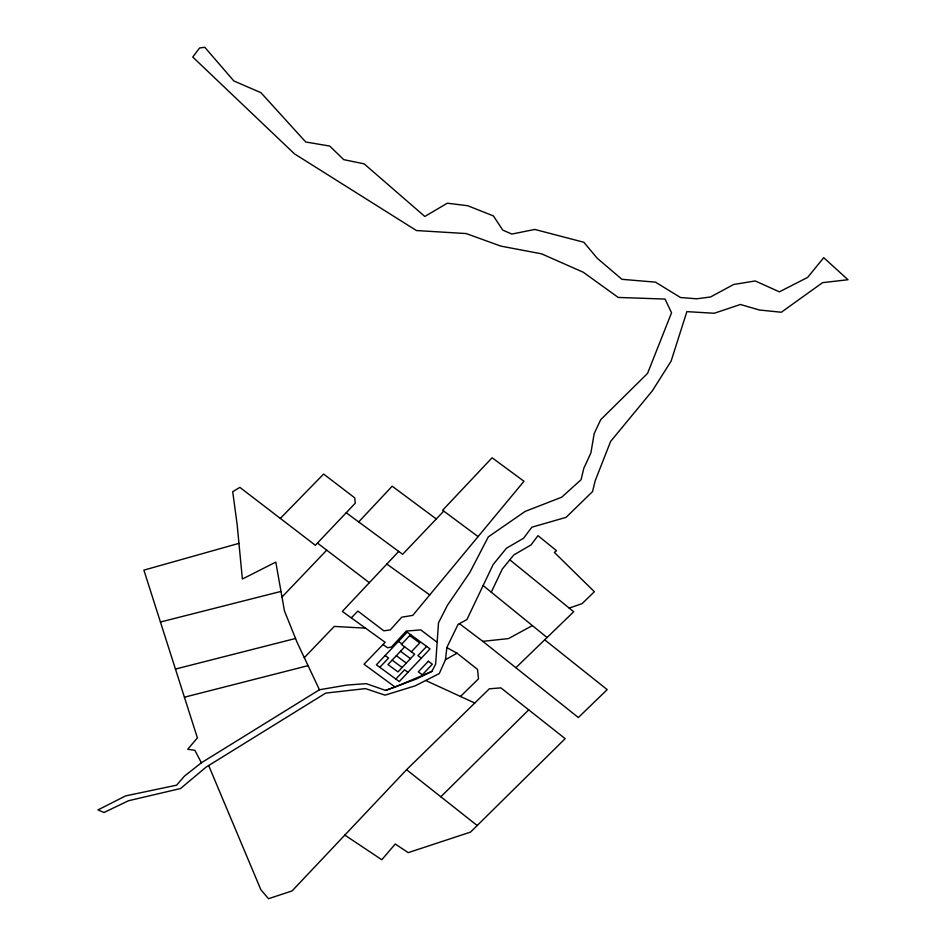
<?xml version="1.0" encoding="UTF-8"?>
<svg xmlns="http://www.w3.org/2000/svg" width="946" height="946" viewBox="0 0 946 946"><rect width="100%" height="100%" fill="white"/><g stroke="black" fill="none" stroke-linecap="round" stroke-linejoin="round"><path stroke-width="1.42" d="M445.483 659.669L446.902 647.36L458.077 624.384L466.91 619.583L493.162 564.526L506.441 548.231L523.54 538.274L531.853 527.194L566.075 517.356L592.551 491.589L595.2 480.734L610.619 441.439L652.243 390.97L671.081 361.183L686.879 311.636L714.23 313.256L740.411 304.482L759.484 310.028L781.337 312.239L822.571 282.653L847.994 279.732L823.73 257.667L807.648 277.415L779.386 291.841L755.227 280.95L733.647 284.486L710.517 296.985L696.587 298.806L680.517 297.517L655.448 282.144L621.936 279.318L597.198 258.234L583.859 242.271L534.809 229.44L511.881 234.064L502.787 230.15L493.41 215.925L467.738 205.731L447.328 203.201L424.813 216.468L364.139 163.847L343.717 159.649L329.74 146.062L305.735 141.995L260.966 92.708L233.828 80.93L204.797 47.3L199.594 47.974L192.759 57.044L294.454 153.831L416.429 230.54L466.212 233.567L500.777 246.102L541.55 253.824L583.292 272.259L618.211 297.434L665.038 299.078L671.554 312.771L647.549 373.398L600.698 419.693L594.194 433.552L590.883 452.957L583.836 468.211L581.069 479.717L561.723 497.194L525.136 511.419L488.313 536.879L469.89 572.401L447.505 605.18L438.506 622.799L435.633 664.163L431.825 671.423L416.382 679.003L385.578 690.403L366.268 683.662L347.064 685.058L319.441 689.752L201.38 762.783L184.505 776.075L176.618 785.168L125.582 795.905L98.006 809.906L103.989 812.508L128.455 800.754L180.532 788.538L206.086 767.123L325.708 693.111L365.475 688.605L384.998 695.144L415.081 685.897L439.287 673.552L445.483 659.669L457.024 653.201L477.529 669.401L478.499 678.838L460.466 696.457M491.27 592.172L502.302 569.043L513.773 554.971L531.049 544.908L537.99 535.649L556.508 550.702L554.344 552.393L594.384 591.723L582.097 603.619L569.22 608.112M208.664 765.527L260.848 889.713L268.498 898.7L292.101 890.919L406.567 769.713L489.319 688.818L500.883 687.86L565.164 738.649L470.552 832.09L408.211 852.642L395.262 844.009L381.806 859.737L344.817 835.093M358.688 521.932L392.176 486.197L436.295 518.976L443.769 511.112M398.704 551.423L342.346 611.423L385.14 642.322L364.021 664.222L395.097 687.056L431.825 671.423M379.831 667.285L388.546 658.049L385.128 655.531M410.623 634.648L401.376 644.451L414.667 654.206L397.982 671.908L387.978 664.565L404.675 646.863M411.38 651.794L419.728 642.949L409.724 635.606M395.83 679.039L404.545 669.803L407.974 672.322M426.622 646.402L417.907 655.649L421.325 658.156M319.441 689.752L297.186 642.571L284.45 610.927L275.794 562.101L242.377 579.035L237.162 524.675L232.716 491.707L239.858 487.379L315.361 545.274L355.247 503.201L354.715 497.833L323.627 474.064L280.323 518.408M281.991 597.044L326.725 550.158M436.295 518.976L402.618 554.309L346.236 512.756M304.305 657.671L334.257 626.429L365.499 628.144M351.25 617.856L357.907 611.081L383.816 630.816L390.249 629.93L401.743 617.182L412.763 615.385L523.978 481.254L492.086 457.769L442.61 510.249L478.085 536.595M440.836 796.78L528.719 709.855M515.877 667.71L573.702 611.743L509.823 559.819M532.373 625.59L508.51 638.585L482.815 641.353L459.425 623.651M385.578 690.403L395.097 687.056M238.889 543.371L143.887 570.131L197.395 737.88L187.71 749.279L194.888 750.308L201.38 762.783M184.423 697.202L308.077 665.653M160.442 622.019L280.986 591.416M175.448 669.058L295.542 638.479M425.688 680.481L474.774 703.032M446.867 647.632L457.024 653.201M386.843 564.053L429.721 594.939M383.024 644.522L387.553 647.785L391.538 646.946L406.272 631.053L420.781 629.906L437.147 642.299M398.479 641.376L401.908 643.895M400.501 651.286L410.493 658.641M396.327 655.708L406.319 663.063M392.152 660.142L402.145 667.486M317.501 543.122L369.33 582.689M406.567 769.713L477.222 825.539M544.707 639.815L607.178 689.634L578.349 717.541L482.815 641.353M483.122 585.562L547.072 637.533M407.194 632.141L376.413 664.778L399.259 681.558L430.04 648.921L407.194 632.141M428.337 661.254L418.321 671.873L422.318 674.817L432.334 664.198L428.337 661.254"/></g></svg>
